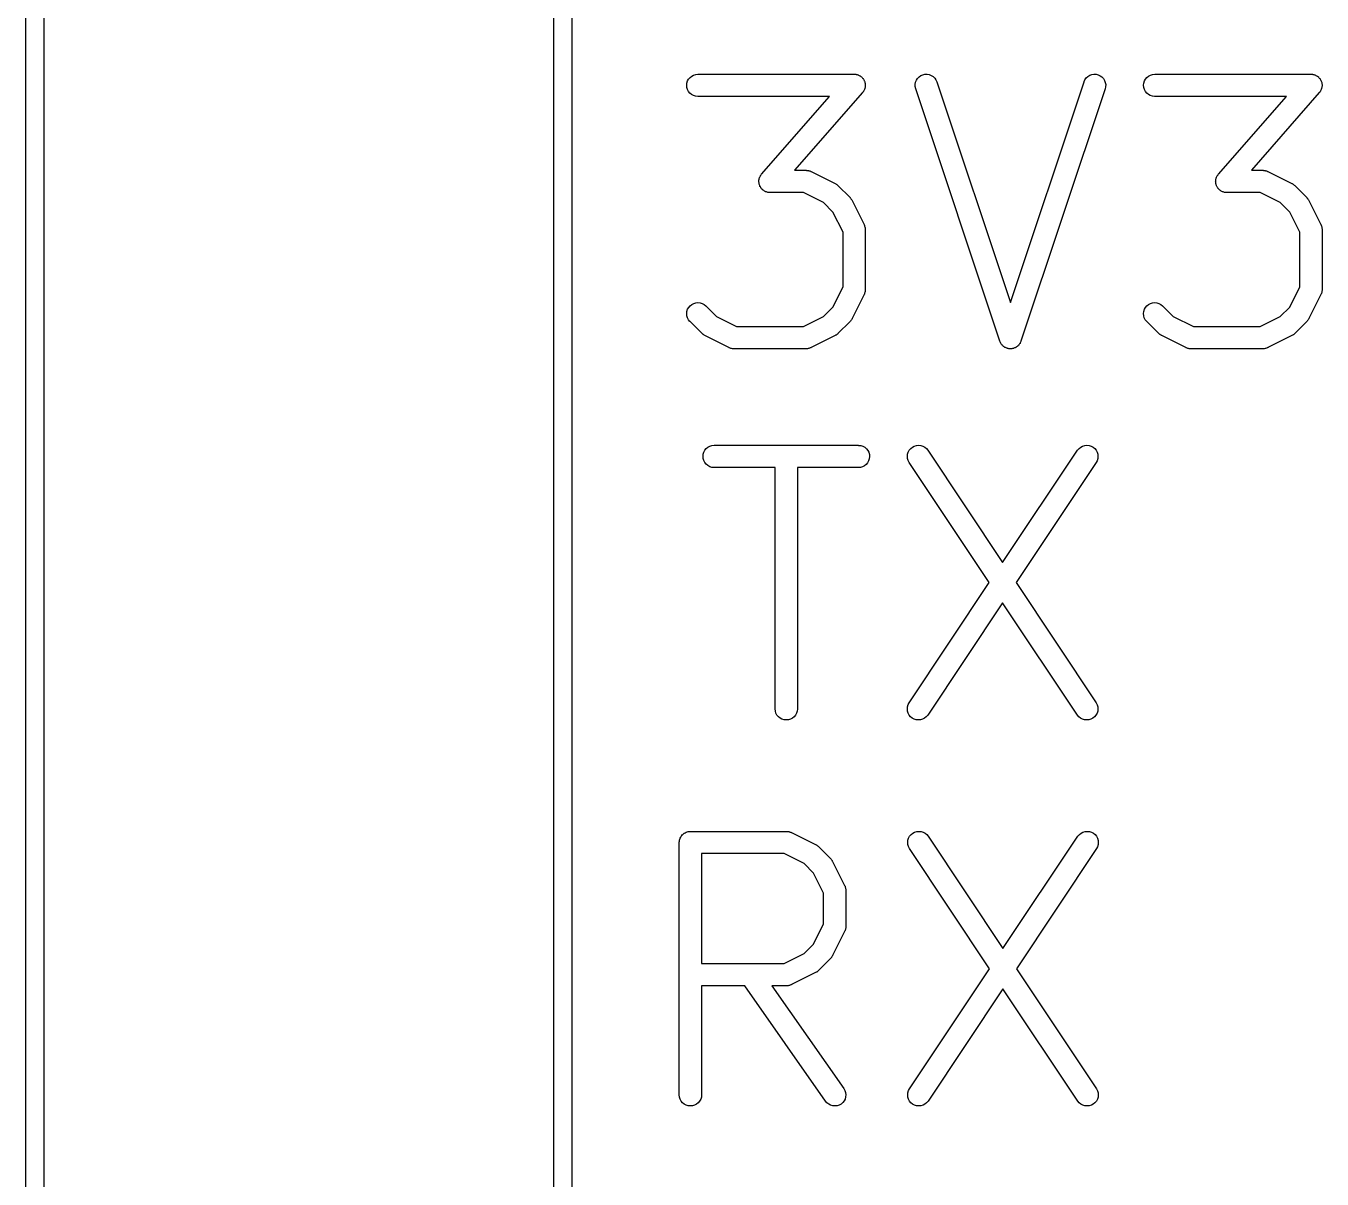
# Model space of a CAD drawing. Extents: x -1.2 to 49.3, y 2.3 to 45.6.
# Drawn here: x 15.56 to 24.29, y 23.55 to 31.31 of the extents above; entities that cross this region are included whole.
import ezdxf

# ---------------------------------------------------------------- set-up
doc = ezdxf.new("R2010")
doc.units = 0
doc.layers.add('BLACK', color=7, linetype='CONTINUOUS')

msp = doc.modelspace()

# ---------------------------------------------------------------- linework, layer by layer
at = {"layer": 'BLACK', "linetype": 'CONTINUOUS'}
for p, q in [((15.562, 17.3771), (15.562, 33.0039)), ((15.682, 33.0039), (15.682, 17.3803)), ((19.118, 17.3829), (19.118, 33.0039)), ((19.238, 33.0039), (19.238, 17.3771)), ((20.0587, 30.9843), (20.0727, 30.9885)), ((20.0727, 30.9885), (20.0872, 30.99)), ((20.0872, 30.99), (21.1396, 30.99)), ((21.1396, 30.99), (21.1407, 30.9899)), ((21.1407, 30.9899), (21.1453, 30.9894)), ((21.1453, 30.9894), (21.15, 30.9892)), ((21.15, 30.9892), (21.1526, 30.9886)), ((21.1526, 30.9886), (21.1552, 30.9883)), ((21.1552, 30.9883), (21.1597, 30.9869)), ((21.6021, 30.9863), (21.6164, 30.9894)), ((21.6164, 30.9894), (21.631, 30.9897)), ((21.631, 30.9897), (21.6455, 30.9872)), ((22.7258, 30.9824), (22.7396, 30.9875)), ((22.7396, 30.9875), (22.754, 30.9898)), ((22.754, 30.9898), (22.7686, 30.9893)), ((22.7686, 30.9893), (22.7829, 30.9859)), ((23.1348, 30.9843), (23.1489, 30.9885)), ((23.1489, 30.9885), (23.1634, 30.99)), ((23.1634, 30.99), (24.2158, 30.99)), ((24.2158, 30.99), (24.2169, 30.9899)), ((24.2169, 30.9899), (24.2215, 30.9894)), ((24.2215, 30.9894), (24.2262, 30.9892)), ((24.2262, 30.9892), (24.2288, 30.9886)), ((24.2288, 30.9886), (24.2314, 30.9883)), ((24.2314, 30.9883), (24.2359, 30.9869)), ((20.0122, 30.9155), (20.0138, 30.93)), ((20.0136, 30.9009), (20.0122, 30.9155)), ((20.0177, 30.8869), (20.0136, 30.9009)), ((20.0138, 30.93), (20.0181, 30.944)), ((20.0181, 30.944), (20.0251, 30.9569)), ((20.0251, 30.9569), (20.0344, 30.9682)), ((20.0344, 30.9682), (20.0457, 30.9774)), ((20.0457, 30.9774), (20.0587, 30.9843)), ((21.1597, 30.9869), (21.1643, 30.9858)), ((21.1643, 30.9858), (21.1667, 30.9847)), ((21.1667, 30.9847), (21.1692, 30.9839)), ((21.1692, 30.9839), (21.1733, 30.9816)), ((21.1733, 30.9816), (21.1776, 30.9797)), ((21.1776, 30.9797), (21.1797, 30.9781)), ((21.1797, 30.9781), (21.182, 30.9768)), ((21.182, 30.9768), (21.1856, 30.9738)), ((21.1856, 30.9738), (21.1894, 30.971)), ((21.1894, 30.971), (21.1912, 30.9691)), ((21.1912, 30.9691), (21.1932, 30.9674)), ((21.1932, 30.9674), (21.1961, 30.9638)), ((21.1961, 30.9638), (21.1993, 30.9603)), ((21.1993, 30.9603), (21.2007, 30.9581)), ((21.2007, 30.9581), (21.2024, 30.956)), ((21.2024, 30.956), (21.2045, 30.9519)), ((21.2045, 30.9519), (21.207, 30.9478)), ((21.207, 30.9478), (21.2079, 30.9454)), ((21.2079, 30.9454), (21.2092, 30.943)), ((21.2092, 30.943), (21.2105, 30.9385)), ((21.2105, 30.9385), (21.2121, 30.9341)), ((21.2121, 30.9341), (21.2125, 30.9315)), ((21.2125, 30.9315), (21.2133, 30.929)), ((21.2134, 30.9025), (21.2131, 30.8999)), ((21.2133, 30.929), (21.2137, 30.9243)), ((21.214, 30.9051), (21.2134, 30.9025)), ((21.2137, 30.9243), (21.2145, 30.9197)), ((21.2141, 30.9097), (21.214, 30.9051)), ((21.2146, 30.9144), (21.2141, 30.9097)), ((21.2145, 30.9197), (21.2144, 30.917)), ((21.2144, 30.917), (21.2146, 30.9144)), ((21.5506, 30.9212), (21.5532, 30.9356)), ((21.5508, 30.9065), (21.5506, 30.9212)), ((21.5539, 30.8922), (21.5508, 30.9065)), ((21.5532, 30.9356), (21.5586, 30.9492)), ((21.5586, 30.9492), (21.5665, 30.9615)), ((21.5665, 30.9615), (21.5767, 30.972)), ((21.5767, 30.972), (21.5887, 30.9804)), ((21.5887, 30.9804), (21.6021, 30.9863)), ((21.6455, 30.9872), (21.6591, 30.9819)), ((21.6591, 30.9819), (21.6715, 30.9741)), ((21.6715, 30.9741), (21.6821, 30.964)), ((21.6821, 30.964), (21.6905, 30.952)), ((21.6905, 30.952), (21.6965, 30.9387)), ((21.6965, 30.9387), (22.192, 29.4521)), ((22.192, 29.4521), (22.6875, 30.9387)), ((22.6875, 30.9387), (22.6879, 30.9397)), ((22.6879, 30.9397), (22.694, 30.9529)), ((22.694, 30.9529), (22.7026, 30.9648)), ((22.7026, 30.9648), (22.7134, 30.9747)), ((22.7134, 30.9747), (22.7258, 30.9824)), ((22.7829, 30.9859), (22.7962, 30.9799)), ((22.7962, 30.9799), (22.8081, 30.9714)), ((22.8081, 30.9714), (22.8181, 30.9607)), ((22.8181, 30.9607), (22.8259, 30.9483)), ((22.8259, 30.9483), (22.8311, 30.9346)), ((22.8331, 30.9055), (22.8298, 30.8912)), ((22.8311, 30.9346), (22.8335, 30.9201)), ((22.8335, 30.9201), (22.8331, 30.9055)), ((23.0884, 30.9155), (23.09, 30.93)), ((23.0898, 30.9009), (23.0884, 30.9155)), ((23.0939, 30.8869), (23.0898, 30.9009)), ((23.09, 30.93), (23.0943, 30.944)), ((23.0943, 30.944), (23.1013, 30.9569)), ((23.1013, 30.9569), (23.1106, 30.9682)), ((23.1106, 30.9682), (23.1219, 30.9774)), ((23.1219, 30.9774), (23.1348, 30.9843)), ((24.2359, 30.9869), (24.2405, 30.9858)), ((24.2405, 30.9858), (24.2428, 30.9847)), ((24.2428, 30.9847), (24.2454, 30.9839)), ((24.2454, 30.9839), (24.2495, 30.9816)), ((24.2495, 30.9816), (24.2537, 30.9797)), ((24.2537, 30.9797), (24.2559, 30.9781)), ((24.2559, 30.9781), (24.2582, 30.9768)), ((24.2582, 30.9768), (24.2618, 30.9738)), ((24.2618, 30.9738), (24.2656, 30.971)), ((24.2656, 30.971), (24.2674, 30.9691)), ((24.2674, 30.9691), (24.2694, 30.9674)), ((24.2694, 30.9674), (24.2723, 30.9638)), ((24.2723, 30.9638), (24.2755, 30.9603)), ((24.2755, 30.9603), (24.2769, 30.9581)), ((24.2769, 30.9581), (24.2786, 30.956)), ((24.2786, 30.956), (24.2807, 30.9519)), ((24.2807, 30.9519), (24.2832, 30.9478)), ((24.2832, 30.9478), (24.2841, 30.9454)), ((24.2841, 30.9454), (24.2853, 30.943)), ((24.2853, 30.943), (24.2867, 30.9385)), ((24.2867, 30.9385), (24.2883, 30.9341)), ((24.2883, 30.9341), (24.2887, 30.9315)), ((24.2887, 30.9315), (24.2895, 30.929)), ((24.2896, 30.9025), (24.2893, 30.8999)), ((24.2895, 30.929), (24.2899, 30.9243)), ((24.2902, 30.9051), (24.2896, 30.9025)), ((24.2899, 30.9243), (24.2907, 30.9197)), ((24.2903, 30.9097), (24.2902, 30.9051)), ((24.2908, 30.9144), (24.2903, 30.9097)), ((24.2907, 30.9197), (24.2906, 30.917)), ((24.2906, 30.917), (24.2908, 30.9144)), ((20.0245, 30.8739), (20.0177, 30.8869)), ((20.0337, 30.8625), (20.0245, 30.8739)), ((20.0449, 30.8531), (20.0337, 30.8625)), ((20.0577, 30.846), (20.0449, 30.8531)), ((20.0716, 30.8416), (20.0577, 30.846)), ((20.0862, 30.84), (20.0716, 30.8416)), ((20.0872, 30.84), (20.0862, 30.84)), ((20.9743, 30.84), (20.0872, 30.84)), ((20.5165, 30.3167), (20.9743, 30.84)), ((21.1961, 30.8656), (20.7382, 30.3423)), ((21.1988, 30.8694), (21.1961, 30.8656)), ((21.2018, 30.873), (21.1988, 30.8694)), ((21.203, 30.8753), (21.2018, 30.873)), ((21.2046, 30.8775), (21.203, 30.8753)), ((21.2065, 30.8818), (21.2046, 30.8775)), ((21.2088, 30.8859), (21.2065, 30.8818)), ((21.2095, 30.8884), (21.2088, 30.8859)), ((21.2106, 30.8908), (21.2095, 30.8884)), ((21.2117, 30.8954), (21.2106, 30.8908)), ((21.2131, 30.8999), (21.2117, 30.8954)), ((21.5542, 30.8912), (21.5539, 30.8922)), ((22.1208, 29.1912), (21.5542, 30.8912)), ((22.8298, 30.8912), (22.2632, 29.1912)), ((23.1007, 30.8739), (23.0939, 30.8869)), ((23.1098, 30.8625), (23.1007, 30.8739)), ((23.1211, 30.8531), (23.1098, 30.8625)), ((23.1339, 30.846), (23.1211, 30.8531)), ((23.1478, 30.8416), (23.1339, 30.846)), ((23.1624, 30.84), (23.1478, 30.8416)), ((23.1634, 30.84), (23.1624, 30.84)), ((24.0505, 30.84), (23.1634, 30.84)), ((23.5927, 30.3167), (24.0505, 30.84)), ((24.2723, 30.8656), (23.8144, 30.3423)), ((24.275, 30.8694), (24.2723, 30.8656)), ((24.278, 30.873), (24.275, 30.8694)), ((24.2792, 30.8753), (24.278, 30.873)), ((24.2808, 30.8775), (24.2792, 30.8753)), ((24.2827, 30.8818), (24.2808, 30.8775)), ((24.2849, 30.8859), (24.2827, 30.8818)), ((24.2857, 30.8884), (24.2849, 30.8859)), ((24.2868, 30.8908), (24.2857, 30.8884)), ((24.2879, 30.8954), (24.2868, 30.8908)), ((24.2893, 30.8999), (24.2879, 30.8954)), ((20.5009, 30.2869), (20.5019, 30.2915)), ((20.5019, 30.2915), (20.503, 30.2939)), ((20.503, 30.2939), (20.5038, 30.2964)), ((20.5038, 30.2964), (20.506, 30.3005)), ((20.506, 30.3005), (20.508, 30.3048)), ((20.508, 30.3048), (20.5095, 30.307)), ((20.5095, 30.307), (20.5108, 30.3093)), ((20.5108, 30.3093), (20.5138, 30.3129)), ((20.5138, 30.3129), (20.5165, 30.3167)), ((20.7382, 30.3423), (20.8158, 30.3423)), ((20.8158, 30.3423), (20.8169, 30.3423)), ((20.8169, 30.3423), (20.8191, 30.3421)), ((20.8191, 30.3421), (20.8213, 30.3421)), ((20.8213, 30.3421), (20.8263, 30.3413)), ((20.8263, 30.3413), (20.8314, 30.3407)), ((20.8314, 30.3407), (20.8335, 30.34)), ((20.8335, 30.34), (20.8357, 30.3397)), ((20.8357, 30.3397), (20.8405, 30.3378)), ((20.8405, 30.3378), (20.8454, 30.3363)), ((20.8454, 30.3363), (20.8473, 30.3352)), ((20.8473, 30.3352), (20.8493, 30.3344)), ((20.8493, 30.3344), (21.0113, 30.2535)), ((23.5771, 30.2869), (23.5781, 30.2915)), ((23.5781, 30.2915), (23.5792, 30.2939)), ((23.5792, 30.2939), (23.58, 30.2964)), ((23.58, 30.2964), (23.5822, 30.3005)), ((23.5822, 30.3005), (23.5842, 30.3048)), ((23.5842, 30.3048), (23.5857, 30.307)), ((23.5857, 30.307), (23.587, 30.3093)), ((23.587, 30.3093), (23.59, 30.3129)), ((23.59, 30.3129), (23.5927, 30.3167)), ((23.8144, 30.3423), (23.892, 30.3423)), ((23.892, 30.3423), (23.893, 30.3423)), ((23.893, 30.3423), (23.8952, 30.3421)), ((23.8952, 30.3421), (23.8974, 30.3421)), ((23.8974, 30.3421), (23.9025, 30.3413)), ((23.9025, 30.3413), (23.9076, 30.3407)), ((23.9076, 30.3407), (23.9097, 30.34)), ((23.9097, 30.34), (23.9119, 30.3397)), ((23.9119, 30.3397), (23.9167, 30.3378)), ((23.9167, 30.3378), (23.9215, 30.3363)), ((23.9215, 30.3363), (23.9235, 30.3352)), ((23.9235, 30.3352), (23.9255, 30.3344)), ((23.9255, 30.3344), (24.0874, 30.2535)), ((20.498, 30.2679), (20.4984, 30.2725)), ((20.4982, 30.2652), (20.498, 30.2679)), ((20.4981, 30.2626), (20.4982, 30.2652)), ((20.4989, 30.258), (20.4981, 30.2626)), ((20.4984, 30.2725), (20.4986, 30.2772)), ((20.4986, 30.2772), (20.4992, 30.2798)), ((20.4993, 30.2533), (20.4989, 30.258)), ((20.4992, 30.2798), (20.4995, 30.2824)), ((20.5, 30.2508), (20.4993, 30.2533)), ((20.4995, 30.2824), (20.5009, 30.2869)), ((20.5004, 30.2482), (20.5, 30.2508)), ((20.5021, 30.2437), (20.5004, 30.2482)), ((20.5034, 30.2392), (20.5021, 30.2437)), ((20.5046, 30.2369), (20.5034, 30.2392)), ((20.5055, 30.2344), (20.5046, 30.2369)), ((20.508, 30.2304), (20.5055, 30.2344)), ((20.5102, 30.2263), (20.508, 30.2304)), ((20.5118, 30.2242), (20.5102, 30.2263)), ((20.5132, 30.222), (20.5118, 30.2242)), ((20.5164, 30.2185), (20.5132, 30.222)), ((20.5194, 30.2149), (20.5164, 30.2185)), ((20.5214, 30.2132), (20.5194, 30.2149)), ((20.5232, 30.2112), (20.5214, 30.2132)), ((20.527, 30.2085), (20.5232, 30.2112)), ((20.5306, 30.2054), (20.527, 30.2085)), ((20.5329, 30.2042), (20.5306, 30.2054)), ((20.535, 30.2026), (20.5329, 30.2042)), ((20.5393, 30.2007), (20.535, 30.2026)), ((21.0113, 30.2535), (21.0122, 30.253)), ((21.0122, 30.253), (21.0157, 30.2507)), ((21.0157, 30.2507), (21.0194, 30.2487)), ((21.0194, 30.2487), (21.0219, 30.2467)), ((21.0219, 30.2467), (21.0245, 30.245)), ((21.0245, 30.245), (21.0275, 30.2421)), ((21.0275, 30.2421), (21.0307, 30.2394)), ((21.0307, 30.2394), (21.1117, 30.1585)), ((23.5741, 30.2679), (23.5746, 30.2725)), ((23.5744, 30.2652), (23.5741, 30.2679)), ((23.5743, 30.2626), (23.5744, 30.2652)), ((23.575, 30.258), (23.5743, 30.2626)), ((23.5746, 30.2725), (23.5748, 30.2772)), ((23.5748, 30.2772), (23.5754, 30.2798)), ((23.5755, 30.2533), (23.575, 30.258)), ((23.5754, 30.2798), (23.5757, 30.2824)), ((23.5762, 30.2508), (23.5755, 30.2533)), ((23.5757, 30.2824), (23.5771, 30.2869)), ((23.5766, 30.2482), (23.5762, 30.2508)), ((23.5783, 30.2437), (23.5766, 30.2482)), ((23.5796, 30.2392), (23.5783, 30.2437)), ((23.5808, 30.2369), (23.5796, 30.2392)), ((23.5817, 30.2344), (23.5808, 30.2369)), ((23.5842, 30.2304), (23.5817, 30.2344)), ((23.5864, 30.2263), (23.5842, 30.2304)), ((23.588, 30.2242), (23.5864, 30.2263)), ((23.5894, 30.222), (23.588, 30.2242)), ((23.5926, 30.2185), (23.5894, 30.222)), ((23.5956, 30.2149), (23.5926, 30.2185)), ((23.5976, 30.2132), (23.5956, 30.2149)), ((23.5994, 30.2112), (23.5976, 30.2132)), ((23.6032, 30.2085), (23.5994, 30.2112)), ((23.6068, 30.2054), (23.6032, 30.2085)), ((23.6091, 30.2042), (23.6068, 30.2054)), ((23.6112, 30.2026), (23.6091, 30.2042)), ((23.6155, 30.2007), (23.6112, 30.2026)), ((24.0874, 30.2535), (24.0884, 30.253)), ((24.0884, 30.253), (24.0919, 30.2507)), ((24.0919, 30.2507), (24.0956, 30.2487)), ((24.0956, 30.2487), (24.098, 30.2467)), ((24.098, 30.2467), (24.1007, 30.245)), ((24.1007, 30.245), (24.1037, 30.2421)), ((24.1037, 30.2421), (24.1069, 30.2394)), ((24.1069, 30.2394), (24.1879, 30.1585)), ((20.5434, 30.1984), (20.5393, 30.2007)), ((20.5459, 30.1976), (20.5434, 30.1984)), ((20.5483, 30.1965), (20.5459, 30.1976)), ((20.5529, 30.1954), (20.5483, 30.1965)), ((20.5574, 30.194), (20.5529, 30.1954)), ((20.56, 30.1937), (20.5574, 30.194)), ((20.5625, 30.1931), (20.56, 30.1937)), ((20.5672, 30.1929), (20.5625, 30.1931)), ((20.5719, 30.1923), (20.5672, 30.1929)), ((20.573, 30.1923), (20.5719, 30.1923)), ((20.7981, 30.1923), (20.573, 30.1923)), ((20.9333, 30.1247), (20.7981, 30.1923)), ((20.997, 30.061), (20.9333, 30.1247)), ((21.1117, 30.1585), (21.1124, 30.1577)), ((21.1124, 30.1577), (21.1151, 30.1544)), ((21.1151, 30.1544), (21.118, 30.1514)), ((21.118, 30.1514), (21.1196, 30.1487)), ((21.1196, 30.1487), (21.1216, 30.1463)), ((21.1216, 30.1463), (21.1235, 30.1425)), ((21.1235, 30.1425), (21.1257, 30.139)), ((21.1257, 30.139), (21.2067, 29.9771)), ((23.6196, 30.1984), (23.6155, 30.2007)), ((23.6221, 30.1976), (23.6196, 30.1984)), ((23.6245, 30.1965), (23.6221, 30.1976)), ((23.6291, 30.1954), (23.6245, 30.1965)), ((23.6335, 30.194), (23.6291, 30.1954)), ((23.6362, 30.1937), (23.6335, 30.194)), ((23.6387, 30.1931), (23.6362, 30.1937)), ((23.6434, 30.1929), (23.6387, 30.1931)), ((23.6481, 30.1923), (23.6434, 30.1929)), ((23.6491, 30.1923), (23.6481, 30.1923)), ((23.8743, 30.1923), (23.6491, 30.1923)), ((24.0095, 30.1247), (23.8743, 30.1923)), ((24.0732, 30.061), (24.0095, 30.1247)), ((24.1879, 30.1585), (24.1886, 30.1577)), ((24.1886, 30.1577), (24.1913, 30.1544)), ((24.1913, 30.1544), (24.1941, 30.1514)), ((24.1941, 30.1514), (24.1958, 30.1487)), ((24.1958, 30.1487), (24.1978, 30.1463)), ((24.1978, 30.1463), (24.1997, 30.1425)), ((24.1997, 30.1425), (24.2019, 30.139)), ((24.2019, 30.139), (24.2829, 29.9771)), ((21.0646, 29.9258), (20.997, 30.061)), ((24.1408, 29.9258), (24.0732, 30.061)), ((21.2067, 29.9771), (21.2072, 29.9761)), ((21.2072, 29.9761), (21.2079, 29.9741)), ((21.2079, 29.9741), (21.209, 29.9721)), ((21.209, 29.9721), (21.2104, 29.9672)), ((21.2104, 29.9672), (21.2122, 29.9624)), ((21.2122, 29.9624), (21.2126, 29.9602)), ((21.2126, 29.9602), (21.2132, 29.9581)), ((21.2132, 29.9581), (21.2137, 29.953)), ((21.2137, 29.953), (21.2145, 29.9479)), ((21.2145, 29.9479), (21.2144, 29.9457)), ((21.2144, 29.9457), (21.2146, 29.9435)), ((21.2146, 29.9435), (21.2146, 29.5388)), ((24.2829, 29.9771), (24.2834, 29.9761)), ((24.2834, 29.9761), (24.2841, 29.9741)), ((24.2841, 29.9741), (24.2851, 29.9721)), ((24.2851, 29.9721), (24.2866, 29.9672)), ((24.2866, 29.9672), (24.2884, 29.9624)), ((24.2884, 29.9624), (24.2887, 29.9602)), ((24.2887, 29.9602), (24.2894, 29.9581)), ((24.2894, 29.9581), (24.2899, 29.953)), ((24.2899, 29.953), (24.2907, 29.9479)), ((24.2907, 29.9479), (24.2906, 29.9457)), ((24.2906, 29.9457), (24.2908, 29.9435)), ((24.2908, 29.9435), (24.2908, 29.5388)), ((21.0646, 29.5565), (21.0646, 29.9258)), ((24.1408, 29.5565), (24.1408, 29.9258)), ((20.997, 29.4213), (21.0646, 29.5565)), ((21.2067, 29.5052), (21.1257, 29.3433)), ((21.2075, 29.5073), (21.2067, 29.5052)), ((21.2086, 29.5092), (21.2075, 29.5073)), ((21.2101, 29.5141), (21.2086, 29.5092)), ((21.2119, 29.5189), (21.2101, 29.5141)), ((21.2123, 29.5211), (21.2119, 29.5189)), ((21.213, 29.5232), (21.2123, 29.5211)), ((21.2136, 29.5283), (21.213, 29.5232)), ((21.2144, 29.5333), (21.2136, 29.5283)), ((21.2146, 29.5377), (21.2144, 29.5355)), ((21.2144, 29.5355), (21.2144, 29.5333)), ((21.2146, 29.5388), (21.2146, 29.5377)), ((24.0732, 29.4213), (24.1408, 29.5565)), ((24.2829, 29.5052), (24.2019, 29.3433)), ((24.2837, 29.5073), (24.2829, 29.5052)), ((24.2847, 29.5092), (24.2837, 29.5073)), ((24.2863, 29.5141), (24.2847, 29.5092)), ((24.2881, 29.5189), (24.2863, 29.5141)), ((24.2885, 29.5211), (24.2881, 29.5189)), ((24.2892, 29.5232), (24.2885, 29.5211)), ((24.2897, 29.5283), (24.2892, 29.5232)), ((24.2906, 29.5333), (24.2897, 29.5283)), ((24.2908, 29.5377), (24.2906, 29.5355)), ((24.2906, 29.5355), (24.2906, 29.5333)), ((24.2908, 29.5388), (24.2908, 29.5377)), ((20.0182, 29.4062), (20.0252, 29.419)), ((20.0252, 29.419), (20.0346, 29.4303)), ((20.0346, 29.4303), (20.046, 29.4395)), ((20.046, 29.4395), (20.0589, 29.4463)), ((20.0589, 29.4463), (20.0729, 29.4505)), ((20.0729, 29.4505), (20.0875, 29.4519)), ((20.0875, 29.4519), (20.1021, 29.4504)), ((20.1021, 29.4504), (20.1161, 29.4461)), ((20.1161, 29.4461), (20.129, 29.4392)), ((20.129, 29.4392), (20.1403, 29.4299)), ((20.1403, 29.4299), (20.2126, 29.3575)), ((20.9333, 29.3575), (20.997, 29.4213)), ((23.0944, 29.4062), (23.1014, 29.419)), ((23.1014, 29.419), (23.1108, 29.4303)), ((23.1108, 29.4303), (23.1221, 29.4395)), ((23.1221, 29.4395), (23.1351, 29.4463)), ((23.1351, 29.4463), (23.1491, 29.4505)), ((23.1491, 29.4505), (23.1637, 29.4519)), ((23.1637, 29.4519), (23.1783, 29.4504)), ((23.1783, 29.4504), (23.1923, 29.4461)), ((23.1923, 29.4461), (23.2052, 29.4392)), ((23.2052, 29.4392), (23.2165, 29.4299)), ((23.2165, 29.4299), (23.2888, 29.3575)), ((24.0095, 29.3575), (24.0732, 29.4213)), ((20.0122, 29.3776), (20.0138, 29.3922)), ((20.0135, 29.3631), (20.0122, 29.3776)), ((20.0176, 29.349), (20.0135, 29.3631)), ((20.0138, 29.3922), (20.0182, 29.4062)), ((20.0243, 29.336), (20.0176, 29.349)), ((20.0335, 29.3246), (20.0243, 29.336)), ((20.2126, 29.3575), (20.3478, 29.29)), ((20.7981, 29.29), (20.9333, 29.3575)), ((21.1173, 29.3301), (21.1144, 29.3271)), ((21.119, 29.3327), (21.1173, 29.3301)), ((21.121, 29.3351), (21.119, 29.3327)), ((21.123, 29.3389), (21.121, 29.3351)), ((21.1253, 29.3424), (21.123, 29.3389)), ((21.1257, 29.3433), (21.1253, 29.3424)), ((23.0884, 29.3776), (23.09, 29.3922)), ((23.0897, 29.3631), (23.0884, 29.3776)), ((23.0938, 29.349), (23.0897, 29.3631)), ((23.09, 29.3922), (23.0944, 29.4062)), ((23.1005, 29.336), (23.0938, 29.349)), ((23.1097, 29.3246), (23.1005, 29.336)), ((23.2888, 29.3575), (23.424, 29.29)), ((23.8743, 29.29), (24.0095, 29.3575)), ((24.1935, 29.3301), (24.1906, 29.3271)), ((24.1952, 29.3327), (24.1935, 29.3301)), ((24.1972, 29.3351), (24.1952, 29.3327)), ((24.1992, 29.3389), (24.1972, 29.3351)), ((24.2015, 29.3424), (24.1992, 29.3389)), ((24.2019, 29.3433), (24.2015, 29.3424)), ((20.0342, 29.3238), (20.0335, 29.3246)), ((20.1152, 29.2429), (20.0342, 29.3238)), ((20.1184, 29.2402), (20.1152, 29.2429)), ((20.3478, 29.29), (20.7981, 29.29)), ((21.03, 29.2421), (21.0267, 29.2395)), ((21.0307, 29.2429), (21.03, 29.2421)), ((21.1117, 29.3238), (21.0307, 29.2429)), ((21.1144, 29.3271), (21.1117, 29.3238)), ((23.1104, 29.3238), (23.1097, 29.3246)), ((23.1913, 29.2429), (23.1104, 29.3238)), ((23.1946, 29.2402), (23.1913, 29.2429)), ((23.424, 29.29), (23.8743, 29.29)), ((24.1062, 29.2421), (24.1029, 29.2395)), ((24.1069, 29.2429), (24.1062, 29.2421)), ((24.1879, 29.3238), (24.1069, 29.2429)), ((24.1906, 29.3271), (24.1879, 29.3238)), ((20.1214, 29.2373), (20.1184, 29.2402)), ((20.1241, 29.2356), (20.1214, 29.2373)), ((20.1265, 29.2336), (20.1241, 29.2356)), ((20.1302, 29.2316), (20.1265, 29.2336)), ((20.1337, 29.2293), (20.1302, 29.2316)), ((20.1346, 29.2288), (20.1337, 29.2293)), ((20.2966, 29.1479), (20.1346, 29.2288)), ((21.0113, 29.2288), (20.8493, 29.1479)), ((21.0148, 29.2311), (21.0113, 29.2288)), ((21.0186, 29.233), (21.0148, 29.2311)), ((21.021, 29.235), (21.0186, 29.233)), ((21.0236, 29.2366), (21.021, 29.235)), ((21.0267, 29.2395), (21.0236, 29.2366)), ((22.123, 29.1865), (22.1208, 29.1912)), ((22.1248, 29.1816), (22.123, 29.1865)), ((22.1259, 29.1798), (22.1248, 29.1816)), ((22.1268, 29.1779), (22.1259, 29.1798)), ((22.1298, 29.1736), (22.1268, 29.1779)), ((22.1326, 29.1692), (22.1298, 29.1736)), ((22.134, 29.1677), (22.1326, 29.1692)), ((22.1353, 29.1659), (22.134, 29.1677)), ((22.139, 29.1623), (22.1353, 29.1659)), ((22.1426, 29.1586), (22.139, 29.1623)), ((22.1443, 29.1573), (22.1426, 29.1586)), ((22.1459, 29.1558), (22.1443, 29.1573)), ((22.1502, 29.1531), (22.1459, 29.1558)), ((22.2373, 29.1552), (22.2329, 29.1525)), ((22.2389, 29.1566), (22.2373, 29.1552)), ((22.2406, 29.1579), (22.2389, 29.1566)), ((22.2442, 29.1616), (22.2406, 29.1579)), ((22.2481, 29.1651), (22.2442, 29.1616)), ((22.2493, 29.1669), (22.2481, 29.1651)), ((22.2508, 29.1684), (22.2493, 29.1669)), ((22.2536, 29.1728), (22.2508, 29.1684)), ((22.2567, 29.177), (22.2536, 29.1728)), ((22.2576, 29.1789), (22.2567, 29.177)), ((22.2587, 29.1807), (22.2576, 29.1789)), ((22.2606, 29.1855), (22.2587, 29.1807)), ((22.2628, 29.1902), (22.2606, 29.1855)), ((22.2632, 29.1912), (22.2628, 29.1902)), ((23.1976, 29.2373), (23.1946, 29.2402)), ((23.2002, 29.2356), (23.1976, 29.2373)), ((23.2027, 29.2336), (23.2002, 29.2356)), ((23.2064, 29.2316), (23.2027, 29.2336)), ((23.2099, 29.2293), (23.2064, 29.2316)), ((23.2108, 29.2288), (23.2099, 29.2293)), ((23.3727, 29.1479), (23.2108, 29.2288)), ((24.0874, 29.2288), (23.9255, 29.1479)), ((24.091, 29.2311), (24.0874, 29.2288)), ((24.0948, 29.233), (24.091, 29.2311)), ((24.0972, 29.235), (24.0948, 29.233)), ((24.0998, 29.2366), (24.0972, 29.235)), ((24.1029, 29.2395), (24.0998, 29.2366)), ((20.2986, 29.1471), (20.2966, 29.1479)), ((20.3005, 29.146), (20.2986, 29.1471)), ((20.3054, 29.1445), (20.3005, 29.146)), ((20.3102, 29.1426), (20.3054, 29.1445)), ((20.3124, 29.1423), (20.3102, 29.1426)), ((20.3145, 29.1416), (20.3124, 29.1423)), ((20.3196, 29.141), (20.3145, 29.1416)), ((20.3246, 29.1402), (20.3196, 29.141)), ((20.3269, 29.1402), (20.3246, 29.1402)), ((20.329, 29.14), (20.3269, 29.1402)), ((20.3301, 29.14), (20.329, 29.14)), ((20.8158, 29.14), (20.3301, 29.14)), ((20.818, 29.1402), (20.8158, 29.14)), ((20.8202, 29.1401), (20.818, 29.1402)), ((20.8253, 29.1409), (20.8202, 29.1401)), ((20.8304, 29.1414), (20.8253, 29.1409)), ((20.8325, 29.142), (20.8304, 29.1414)), ((20.8347, 29.1424), (20.8325, 29.142)), ((20.8395, 29.1441), (20.8347, 29.1424)), ((20.8444, 29.1456), (20.8395, 29.1441)), ((20.8463, 29.1466), (20.8444, 29.1456)), ((20.8484, 29.1474), (20.8463, 29.1466)), ((20.8493, 29.1479), (20.8484, 29.1474)), ((22.1545, 29.15), (22.1502, 29.1531)), ((22.1564, 29.1491), (22.1545, 29.15)), ((22.1582, 29.148), (22.1564, 29.1491)), ((22.1631, 29.1461), (22.1582, 29.148)), ((22.1678, 29.144), (22.1631, 29.1461)), ((22.1699, 29.1435), (22.1678, 29.144)), ((22.1719, 29.1427), (22.1699, 29.1435)), ((22.177, 29.1418), (22.1719, 29.1427)), ((22.182, 29.1406), (22.177, 29.1418)), ((22.1842, 29.1405), (22.182, 29.1406)), ((22.1863, 29.1402), (22.1842, 29.1405)), ((22.1915, 29.1403), (22.1863, 29.1402)), ((22.1967, 29.1401), (22.1915, 29.1403)), ((22.1988, 29.1404), (22.1967, 29.1401)), ((22.2009, 29.1405), (22.1988, 29.1404)), ((22.206, 29.1416), (22.2009, 29.1405)), ((22.2111, 29.1424), (22.206, 29.1416)), ((22.2131, 29.1432), (22.2111, 29.1424)), ((22.2152, 29.1436), (22.2131, 29.1432)), ((22.22, 29.1457), (22.2152, 29.1436)), ((22.2248, 29.1475), (22.22, 29.1457)), ((22.2267, 29.1486), (22.2248, 29.1475)), ((22.2286, 29.1495), (22.2267, 29.1486)), ((22.2329, 29.1525), (22.2286, 29.1495)), ((23.3748, 29.1471), (23.3727, 29.1479)), ((23.3767, 29.146), (23.3748, 29.1471)), ((23.3816, 29.1445), (23.3767, 29.146)), ((23.3864, 29.1426), (23.3816, 29.1445)), ((23.3886, 29.1423), (23.3864, 29.1426)), ((23.3907, 29.1416), (23.3886, 29.1423)), ((23.3958, 29.141), (23.3907, 29.1416)), ((23.4008, 29.1402), (23.3958, 29.141)), ((23.403, 29.1402), (23.4008, 29.1402)), ((23.4052, 29.14), (23.403, 29.1402)), ((23.4063, 29.14), (23.4052, 29.14)), ((23.892, 29.14), (23.4063, 29.14)), ((23.8942, 29.1402), (23.892, 29.14)), ((23.8964, 29.1401), (23.8942, 29.1402)), ((23.9015, 29.1409), (23.8964, 29.1401)), ((23.9066, 29.1414), (23.9015, 29.1409)), ((23.9087, 29.142), (23.9066, 29.1414)), ((23.9109, 29.1424), (23.9087, 29.142)), ((23.9157, 29.1441), (23.9109, 29.1424)), ((23.9206, 29.1456), (23.9157, 29.1441)), ((23.9225, 29.1466), (23.9206, 29.1456)), ((23.9246, 29.1474), (23.9225, 29.1466)), ((23.9255, 29.1479), (23.9246, 29.1474)), ((20.1276, 28.444), (20.1346, 28.4569)), ((20.1346, 28.4569), (20.1439, 28.4682)), ((20.1439, 28.4682), (20.1553, 28.4774)), ((20.1553, 28.4774), (20.1682, 28.4843)), ((20.1682, 28.4843), (20.1822, 28.4885)), ((20.1822, 28.4885), (20.1968, 28.49)), ((20.1968, 28.49), (21.1682, 28.49)), ((21.1682, 28.49), (21.1692, 28.4899)), ((21.1692, 28.4899), (21.1838, 28.4883)), ((21.1838, 28.4883), (21.1977, 28.4839)), ((21.1977, 28.4839), (21.2106, 28.4768)), ((21.2106, 28.4768), (21.2218, 28.4674)), ((21.2218, 28.4674), (21.2309, 28.456)), ((21.2309, 28.456), (21.2377, 28.443)), ((21.504, 28.4444), (21.511, 28.4572)), ((21.511, 28.4572), (21.5204, 28.4685)), ((21.5204, 28.4685), (21.5318, 28.4776)), ((21.5318, 28.4776), (21.5447, 28.4844)), ((21.5447, 28.4844), (21.5588, 28.4886)), ((21.5588, 28.4886), (21.5734, 28.49)), ((21.5734, 28.49), (21.5879, 28.4884)), ((21.5879, 28.4884), (21.6019, 28.4841)), ((21.6019, 28.4841), (21.6148, 28.4772)), ((21.6148, 28.4772), (21.6261, 28.4679)), ((21.6261, 28.4679), (21.6354, 28.4566)), ((21.6354, 28.4566), (22.1396, 27.7002)), ((22.1396, 27.7002), (22.6439, 28.4566)), ((22.6439, 28.4566), (22.6445, 28.4574)), ((22.6445, 28.4574), (22.6539, 28.4686)), ((22.6539, 28.4686), (22.6653, 28.4778)), ((22.6653, 28.4778), (22.6783, 28.4845)), ((22.6783, 28.4845), (22.6923, 28.4886)), ((22.6923, 28.4886), (22.7069, 28.49)), ((22.7069, 28.49), (22.7215, 28.4884)), ((22.7215, 28.4884), (22.7355, 28.484)), ((22.7355, 28.484), (22.7483, 28.4771)), ((22.7483, 28.4771), (22.7596, 28.4677)), ((22.7596, 28.4677), (22.7688, 28.4564)), ((22.7688, 28.4564), (22.7757, 28.4434)), ((20.1218, 28.4155), (20.1233, 28.43)), ((20.1231, 28.4009), (20.1218, 28.4155)), ((20.1272, 28.3869), (20.1231, 28.4009)), ((20.1233, 28.43), (20.1276, 28.444)), ((20.134, 28.3739), (20.1272, 28.3869)), ((20.1432, 28.3625), (20.134, 28.3739)), ((21.2304, 28.373), (21.221, 28.3617)), ((21.2373, 28.3859), (21.2304, 28.373)), ((21.2417, 28.3999), (21.2373, 28.3859)), ((21.2377, 28.443), (21.2419, 28.429)), ((21.2432, 28.4144), (21.2417, 28.3999)), ((21.2419, 28.429), (21.2432, 28.4144)), ((21.498, 28.4159), (21.4996, 28.4304)), ((21.4992, 28.4013), (21.498, 28.4159)), ((21.5033, 28.3872), (21.4992, 28.4013)), ((21.4996, 28.4304), (21.504, 28.4444)), ((21.51, 28.3742), (21.5033, 28.3872)), ((21.5105, 28.3733), (21.51, 28.3742)), ((22.0495, 27.565), (21.5105, 28.3733)), ((22.7687, 28.3734), (22.2298, 27.565)), ((22.7756, 28.3863), (22.7687, 28.3734)), ((22.7798, 28.4003), (22.7756, 28.3863)), ((22.7757, 28.4434), (22.7799, 28.4294)), ((22.7813, 28.4148), (22.7798, 28.4003)), ((22.7799, 28.4294), (22.7813, 28.4148)), ((20.1544, 28.3531), (20.1432, 28.3625)), ((20.1672, 28.346), (20.1544, 28.3531)), ((20.1812, 28.3416), (20.1672, 28.346)), ((20.1957, 28.34), (20.1812, 28.3416)), ((20.1968, 28.34), (20.1957, 28.34)), ((20.6075, 28.34), (20.1968, 28.34)), ((20.6075, 26.715), (20.6075, 28.34)), ((21.1682, 28.34), (20.7575, 28.34)), ((20.7575, 28.34), (20.7575, 26.715)), ((21.1828, 28.3414), (21.1682, 28.34)), ((21.1968, 28.3456), (21.1828, 28.3414)), ((21.2097, 28.3525), (21.1968, 28.3456)), ((21.221, 28.3617), (21.2097, 28.3525)), ((21.5105, 26.7566), (22.0495, 27.565)), ((22.2298, 27.565), (22.7687, 26.7566)), ((22.1396, 27.4297), (21.6354, 26.6733)), ((22.6439, 26.6733), (22.1396, 27.4297)), ((20.6089, 26.7004), (20.6075, 26.715)), ((20.7575, 26.7139), (20.7558, 26.6994)), ((20.7575, 26.715), (20.7575, 26.7139)), ((21.498, 26.7151), (21.4994, 26.7296)), ((21.4994, 26.7005), (21.498, 26.7151)), ((21.4994, 26.7296), (21.5037, 26.7436)), ((21.5037, 26.7436), (21.5105, 26.7566)), ((22.7687, 26.7566), (22.7693, 26.7557)), ((22.7693, 26.7557), (22.776, 26.7427)), ((22.776, 26.7427), (22.78, 26.7286)), ((22.7813, 26.714), (22.7797, 26.6995)), ((22.78, 26.7286), (22.7813, 26.714)), ((20.6131, 26.6864), (20.6089, 26.7004)), ((20.62, 26.6734), (20.6131, 26.6864)), ((20.6293, 26.6621), (20.62, 26.6734)), ((20.6405, 26.6528), (20.6293, 26.6621)), ((20.6534, 26.6458), (20.6405, 26.6528)), ((20.6674, 26.6415), (20.6534, 26.6458)), ((20.682, 26.64), (20.6674, 26.6415)), ((20.6965, 26.6413), (20.682, 26.64)), ((20.7106, 26.6454), (20.6965, 26.6413)), ((20.7235, 26.6522), (20.7106, 26.6454)), ((20.735, 26.6614), (20.7235, 26.6522)), ((20.7444, 26.6726), (20.735, 26.6614)), ((20.7514, 26.6854), (20.7444, 26.6726)), ((20.7558, 26.6994), (20.7514, 26.6854)), ((21.5036, 26.6865), (21.4994, 26.7005)), ((21.5104, 26.6735), (21.5036, 26.6865)), ((21.5197, 26.6622), (21.5104, 26.6735)), ((21.5309, 26.6528), (21.5197, 26.6622)), ((21.5438, 26.6459), (21.5309, 26.6528)), ((21.5578, 26.6415), (21.5438, 26.6459)), ((21.5723, 26.64), (21.5578, 26.6415)), ((21.5869, 26.6413), (21.5723, 26.64)), ((21.6009, 26.6454), (21.5869, 26.6413)), ((21.6139, 26.6521), (21.6009, 26.6454)), ((21.6253, 26.6613), (21.6139, 26.6521)), ((21.6348, 26.6725), (21.6253, 26.6613)), ((21.6354, 26.6733), (21.6348, 26.6725)), ((22.6532, 26.662), (22.6439, 26.6733)), ((22.6644, 26.6527), (22.6532, 26.662)), ((22.6773, 26.6458), (22.6644, 26.6527)), ((22.6913, 26.6415), (22.6773, 26.6458)), ((22.7059, 26.64), (22.6913, 26.6415)), ((22.7205, 26.6413), (22.7059, 26.64)), ((22.7345, 26.6455), (22.7205, 26.6413)), ((22.7475, 26.6523), (22.7345, 26.6455)), ((22.7588, 26.6614), (22.7475, 26.6523)), ((22.7682, 26.6727), (22.7588, 26.6614)), ((22.7753, 26.6855), (22.7682, 26.6727)), ((22.7797, 26.6995), (22.7753, 26.6855)), ((19.966, 25.8372), (19.9681, 25.844)), ((19.9681, 25.844), (19.9682, 25.8442)), ((19.9682, 25.8442), (19.9683, 25.8445)), ((19.9683, 25.8445), (19.9717, 25.8507)), ((19.9717, 25.8507), (19.9751, 25.8569)), ((19.9751, 25.8569), (19.9752, 25.8571)), ((19.9752, 25.8571), (19.9754, 25.8573)), ((19.9754, 25.8573), (19.9799, 25.8627)), ((19.9799, 25.8627), (19.9844, 25.8682)), ((19.9844, 25.8682), (19.9846, 25.8683)), ((19.9846, 25.8683), (19.9848, 25.8685)), ((19.9848, 25.8685), (19.9902, 25.8729)), ((19.9902, 25.8729), (19.9957, 25.8774)), ((19.9957, 25.8774), (19.996, 25.8775)), ((19.996, 25.8775), (19.9962, 25.8777)), ((19.9962, 25.8777), (20.0024, 25.881)), ((20.0024, 25.881), (20.0087, 25.8843)), ((20.0087, 25.8843), (20.0089, 25.8844)), ((20.0089, 25.8844), (20.0091, 25.8845)), ((20.0091, 25.8845), (20.0159, 25.8865)), ((20.0159, 25.8865), (20.0227, 25.8885)), ((20.0227, 25.8885), (20.0229, 25.8886)), ((20.0229, 25.8886), (20.0232, 25.8886)), ((20.0232, 25.8886), (20.0302, 25.8893)), ((20.0302, 25.8893), (20.0372, 25.89)), ((20.0372, 25.89), (20.6849, 25.89)), ((20.6849, 25.89), (20.6859, 25.8899)), ((20.6859, 25.8899), (20.6881, 25.8897)), ((20.6881, 25.8897), (20.6903, 25.8898)), ((20.6903, 25.8898), (20.6954, 25.8889)), ((20.6954, 25.8889), (20.7005, 25.8883)), ((20.7005, 25.8883), (20.7025, 25.8876)), ((20.7025, 25.8876), (20.7047, 25.8873)), ((20.7047, 25.8873), (20.7095, 25.8854)), ((20.7095, 25.8854), (20.7144, 25.8839)), ((20.7144, 25.8839), (20.7163, 25.8828)), ((20.7163, 25.8828), (20.7184, 25.882)), ((20.7184, 25.882), (20.8803, 25.8011)), ((21.5019, 25.8304), (21.5064, 25.8444)), ((21.5064, 25.8444), (21.5134, 25.8572)), ((21.5134, 25.8572), (21.5228, 25.8685)), ((21.5228, 25.8685), (21.5342, 25.8776)), ((21.5342, 25.8776), (21.5471, 25.8844)), ((21.5471, 25.8844), (21.5612, 25.8886)), ((21.5612, 25.8886), (21.5757, 25.89)), ((21.5757, 25.89), (21.5903, 25.8884)), ((21.5903, 25.8884), (21.6043, 25.8841)), ((21.6043, 25.8841), (21.6172, 25.8772)), ((21.6172, 25.8772), (21.6285, 25.8679)), ((21.6285, 25.8679), (21.6377, 25.8566)), ((21.6377, 25.8566), (22.142, 25.1002)), ((22.142, 25.1002), (22.6463, 25.8566)), ((22.6463, 25.8566), (22.6468, 25.8574)), ((22.6468, 25.8574), (22.6563, 25.8686)), ((22.6563, 25.8686), (22.6677, 25.8778)), ((22.6677, 25.8778), (22.6807, 25.8845)), ((22.6807, 25.8845), (22.6947, 25.8886)), ((22.6947, 25.8886), (22.7093, 25.8899)), ((22.7093, 25.8899), (22.7239, 25.8884)), ((22.7239, 25.8884), (22.7378, 25.884)), ((22.7378, 25.884), (22.7507, 25.8771)), ((22.7507, 25.8771), (22.762, 25.8677)), ((22.762, 25.8677), (22.7712, 25.8564)), ((22.7712, 25.8564), (22.7781, 25.8434)), ((22.7781, 25.8434), (22.7823, 25.8294)), ((19.9622, 25.816), (19.963, 25.823)), ((19.9622, 25.8155), (19.9622, 25.816)), ((19.9622, 25.815), (19.9622, 25.8155)), ((19.9622, 25.8155), (19.9622, 25.8155)), ((19.9622, 25.8155), (19.9622, 25.8155)), ((19.9622, 24.115), (19.9622, 25.815)), ((19.963, 25.823), (19.9638, 25.83)), ((19.9638, 25.8303), (19.9639, 25.8305)), ((19.9638, 25.83), (19.9638, 25.8303)), ((19.9639, 25.8305), (19.966, 25.8372)), ((20.8803, 25.8011), (20.8812, 25.8006)), ((20.8812, 25.8006), (20.8848, 25.7983)), ((20.8848, 25.7983), (20.8885, 25.7963)), ((20.8885, 25.7963), (20.8909, 25.7943)), ((20.8909, 25.7943), (20.8935, 25.7926)), ((20.8935, 25.7926), (20.8965, 25.7897)), ((20.8965, 25.7897), (20.8998, 25.787)), ((20.8998, 25.787), (20.9807, 25.7061)), ((21.5003, 25.8159), (21.5019, 25.8304)), ((21.5016, 25.8013), (21.5003, 25.8159)), ((21.5056, 25.7872), (21.5016, 25.8013)), ((21.5124, 25.7742), (21.5056, 25.7872)), ((21.5129, 25.7733), (21.5124, 25.7742)), ((22.0519, 24.965), (21.5129, 25.7733)), ((22.7711, 25.7734), (22.2321, 24.965)), ((22.778, 25.7863), (22.7711, 25.7734)), ((22.7822, 25.8003), (22.778, 25.7863)), ((22.7837, 25.8148), (22.7822, 25.8003)), ((22.7823, 25.8294), (22.7837, 25.8148)), ((20.1122, 25.74), (20.1122, 24.9995)), ((20.6672, 25.74), (20.1122, 25.74)), ((20.8023, 25.6724), (20.6672, 25.74)), ((20.8661, 25.6086), (20.8023, 25.6724)), ((20.9807, 25.7061), (20.9815, 25.7053)), ((20.9815, 25.7053), (20.9841, 25.702)), ((20.9841, 25.702), (20.987, 25.699)), ((20.987, 25.699), (20.9887, 25.6963)), ((20.9887, 25.6963), (20.9906, 25.6939)), ((20.9906, 25.6939), (20.9926, 25.6902)), ((20.9926, 25.6902), (20.9948, 25.6866)), ((20.9948, 25.6866), (21.0757, 25.5247)), ((20.9337, 25.4734), (20.8661, 25.6086)), ((21.0757, 25.5247), (21.0762, 25.5237)), ((21.0762, 25.5237), (21.077, 25.5217)), ((21.077, 25.5217), (21.078, 25.5197)), ((21.078, 25.5197), (21.0795, 25.5148)), ((21.0795, 25.5148), (21.0813, 25.51)), ((21.0813, 25.51), (21.0816, 25.5078)), ((21.0816, 25.5078), (21.0822, 25.5057)), ((21.0822, 25.5057), (21.0827, 25.5006)), ((21.0827, 25.5006), (21.0835, 25.4955)), ((21.0835, 25.4955), (21.0835, 25.4933)), ((21.0835, 25.4933), (21.0837, 25.4911)), ((21.0837, 25.4911), (21.0837, 25.2483)), ((20.9337, 25.266), (20.9337, 25.4734)), ((20.8661, 25.1308), (20.9337, 25.266)), ((21.081, 25.2284), (21.0791, 25.2236)), ((21.0814, 25.2306), (21.081, 25.2284)), ((21.082, 25.2327), (21.0814, 25.2306)), ((21.0826, 25.2378), (21.082, 25.2327)), ((21.0835, 25.2428), (21.0826, 25.2378)), ((21.0837, 25.2472), (21.0834, 25.245)), ((21.0834, 25.245), (21.0835, 25.2428)), ((21.0837, 25.2483), (21.0837, 25.2472)), ((21.0757, 25.2147), (20.9948, 25.0528)), ((21.0765, 25.2168), (21.0757, 25.2147)), ((21.0776, 25.2187), (21.0765, 25.2168)), ((21.0791, 25.2236), (21.0776, 25.2187)), ((20.6672, 24.9995), (20.8023, 25.0671)), ((20.8023, 25.0671), (20.8661, 25.1308)), ((20.9943, 25.0519), (20.992, 25.0484)), ((20.9948, 25.0528), (20.9943, 25.0519)), ((20.1122, 24.9995), (20.6672, 24.9995)), ((20.9807, 25.0333), (20.8998, 24.9524)), ((20.9834, 25.0366), (20.9807, 25.0333)), ((20.9864, 25.0396), (20.9834, 25.0366)), ((20.9881, 25.0422), (20.9864, 25.0396)), ((20.99, 25.0447), (20.9881, 25.0422)), ((20.992, 25.0484), (20.99, 25.0447)), ((21.5129, 24.1566), (22.0519, 24.965)), ((22.2321, 24.965), (22.7711, 24.1566)), ((20.8803, 24.9383), (20.7184, 24.8574)), ((20.8839, 24.9406), (20.8803, 24.9383)), ((20.8876, 24.9425), (20.8839, 24.9406)), ((20.89, 24.9445), (20.8876, 24.9425)), ((20.8927, 24.9461), (20.89, 24.9445)), ((20.8958, 24.949), (20.8927, 24.9461)), ((20.899, 24.9517), (20.8958, 24.949)), ((20.8998, 24.9524), (20.899, 24.9517)), ((20.403, 24.8495), (20.1122, 24.8495)), ((20.1122, 24.8495), (20.1122, 24.115)), ((20.9472, 24.0719), (20.403, 24.8495)), ((20.6849, 24.8495), (20.586, 24.8495)), ((20.586, 24.8495), (21.0701, 24.158)), ((20.6871, 24.8497), (20.6849, 24.8495)), ((20.6893, 24.8496), (20.6871, 24.8497)), ((20.6943, 24.8504), (20.6893, 24.8496)), ((20.6994, 24.8509), (20.6943, 24.8504)), ((20.7015, 24.8515), (20.6994, 24.8509)), ((20.7037, 24.8519), (20.7015, 24.8515)), ((20.7085, 24.8537), (20.7037, 24.8519)), ((20.7134, 24.8551), (20.7085, 24.8537)), ((20.7154, 24.8562), (20.7134, 24.8551)), ((20.7175, 24.8569), (20.7154, 24.8562)), ((20.7184, 24.8574), (20.7175, 24.8569)), ((22.142, 24.8297), (21.6377, 24.0733)), ((22.6463, 24.0733), (22.142, 24.8297)), ((19.9637, 24.1004), (19.9622, 24.115)), ((19.9679, 24.0864), (19.9637, 24.1004)), ((20.1106, 24.0994), (20.1062, 24.0854)), ((20.1122, 24.1139), (20.1106, 24.0994)), ((20.1122, 24.115), (20.1122, 24.1139)), ((21.0701, 24.158), (21.0707, 24.1571)), ((21.0707, 24.1571), (21.0777, 24.1442)), ((21.0777, 24.1442), (21.0821, 24.1303)), ((21.0824, 24.1011), (21.0783, 24.0871)), ((21.0821, 24.1303), (21.0837, 24.1157)), ((21.0837, 24.1157), (21.0824, 24.1011)), ((21.5003, 24.1151), (21.5018, 24.1296)), ((21.5017, 24.1005), (21.5003, 24.1151)), ((21.5059, 24.0865), (21.5017, 24.1005)), ((21.5018, 24.1296), (21.506, 24.1436)), ((21.506, 24.1436), (21.5129, 24.1566)), ((22.7711, 24.1566), (22.7716, 24.1557)), ((22.7716, 24.1557), (22.7784, 24.1427)), ((22.7821, 24.0995), (22.7776, 24.0855)), ((22.7784, 24.1427), (22.7824, 24.1286)), ((22.7837, 24.114), (22.7821, 24.0995)), ((22.7824, 24.1286), (22.7837, 24.114)), ((19.9748, 24.0734), (19.9679, 24.0864)), ((19.984, 24.0621), (19.9748, 24.0734)), ((19.9953, 24.0528), (19.984, 24.0621)), ((20.0082, 24.0458), (19.9953, 24.0528)), ((20.0222, 24.0415), (20.0082, 24.0458)), ((20.0367, 24.04), (20.0222, 24.0415)), ((20.0513, 24.0413), (20.0367, 24.04)), ((20.0653, 24.0454), (20.0513, 24.0413)), ((20.0783, 24.0522), (20.0653, 24.0454)), ((20.0897, 24.0614), (20.0783, 24.0522)), ((20.0991, 24.0726), (20.0897, 24.0614)), ((20.1062, 24.0854), (20.0991, 24.0726)), ((20.9567, 24.0608), (20.9472, 24.0719)), ((20.9682, 24.0518), (20.9567, 24.0608)), ((20.9813, 24.0451), (20.9682, 24.0518)), ((20.9954, 24.0411), (20.9813, 24.0451)), ((21.01, 24.04), (20.9954, 24.0411)), ((21.0245, 24.0416), (21.01, 24.04)), ((21.0384, 24.0461), (21.0245, 24.0416)), ((21.0512, 24.0532), (21.0384, 24.0461)), ((21.0624, 24.0627), (21.0512, 24.0532)), ((21.0716, 24.0741), (21.0624, 24.0627)), ((21.0783, 24.0871), (21.0716, 24.0741)), ((21.5128, 24.0735), (21.5059, 24.0865)), ((21.522, 24.0622), (21.5128, 24.0735)), ((21.5333, 24.0528), (21.522, 24.0622)), ((21.5462, 24.0459), (21.5333, 24.0528)), ((21.5601, 24.0415), (21.5462, 24.0459)), ((21.5747, 24.04), (21.5601, 24.0415)), ((21.5893, 24.0413), (21.5747, 24.04)), ((21.6033, 24.0454), (21.5893, 24.0413)), ((21.6163, 24.0521), (21.6033, 24.0454)), ((21.6277, 24.0613), (21.6163, 24.0521)), ((21.6371, 24.0725), (21.6277, 24.0613)), ((21.6377, 24.0733), (21.6371, 24.0725)), ((22.6555, 24.062), (22.6463, 24.0733)), ((22.6668, 24.0527), (22.6555, 24.062)), ((22.6797, 24.0458), (22.6668, 24.0527)), ((22.6937, 24.0415), (22.6797, 24.0458)), ((22.7083, 24.04), (22.6937, 24.0415)), ((22.7228, 24.0413), (22.7083, 24.04)), ((22.7369, 24.0455), (22.7228, 24.0413)), ((22.7498, 24.0523), (22.7369, 24.0455)), ((22.7612, 24.0615), (22.7498, 24.0523)), ((22.7706, 24.0727), (22.7612, 24.0615)), ((22.7776, 24.0855), (22.7706, 24.0727))]:
    msp.add_line(p, q, dxfattribs=at)

doc.saveas('drawing.dxf')
